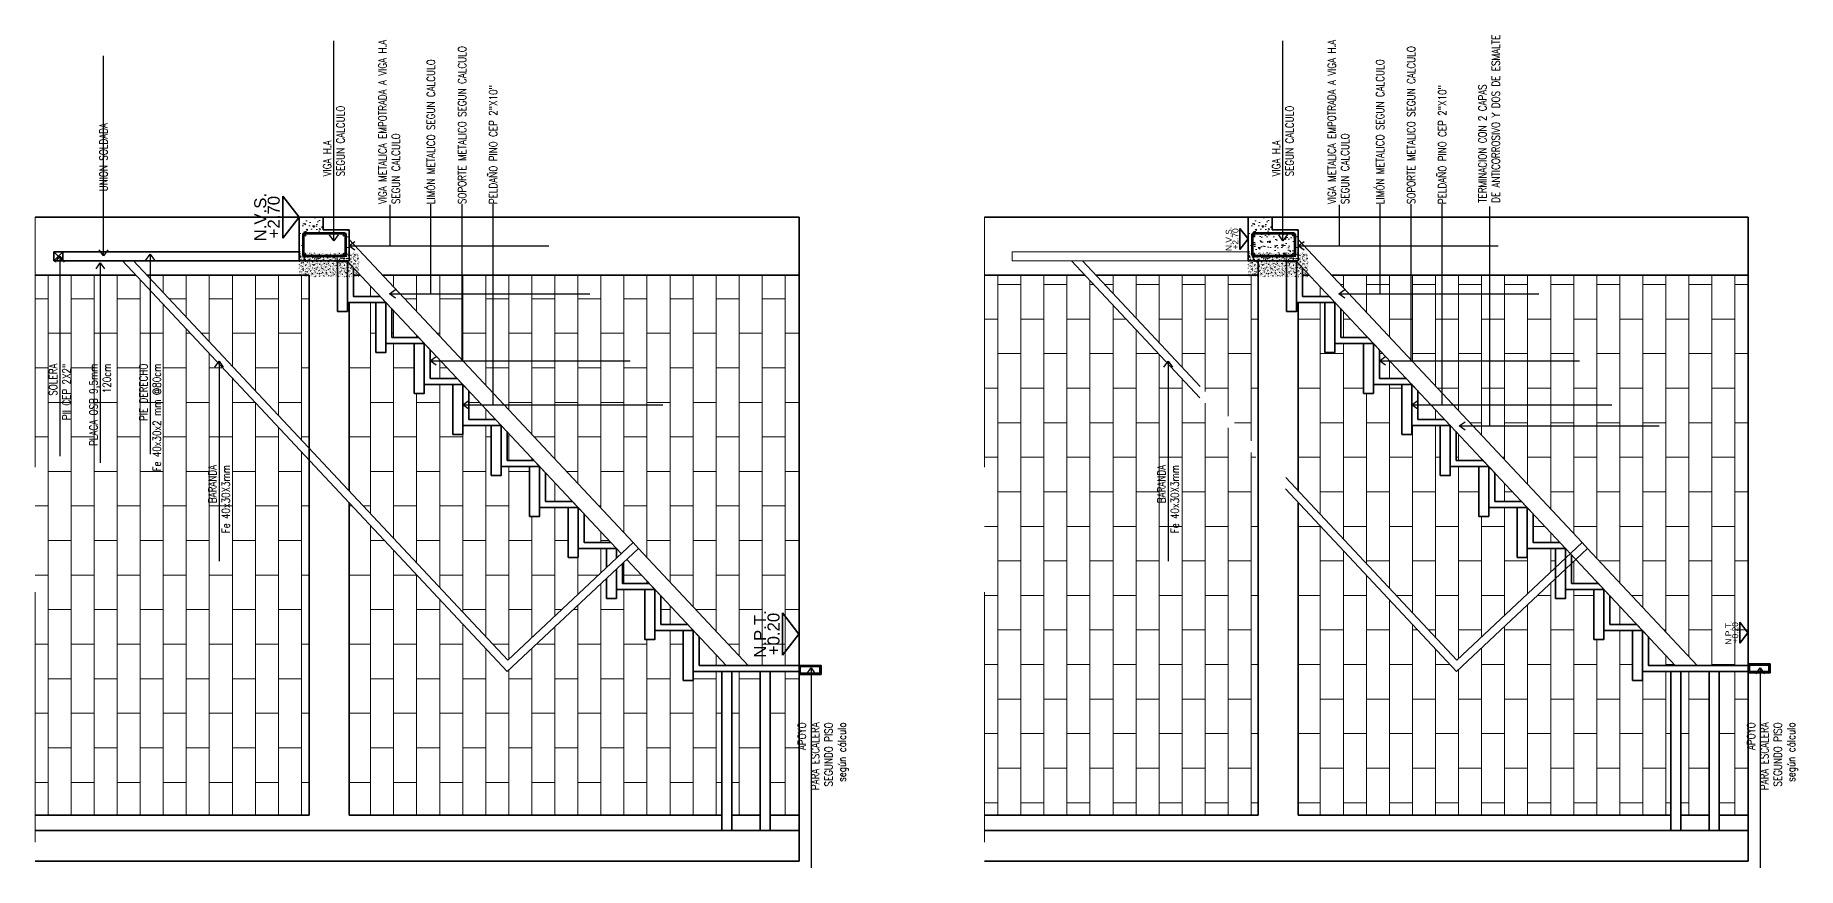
# Model space of a CAD drawing. Header units: metres. Extents: x 45 to 666, y -23 to 325.
# Drawn here: x 163.78 to 172.59, y 159.96 to 164.12 of the extents above; entities that cross this region are included whole.
import ezdxf
from ezdxf.enums import TextEntityAlignment as Align

# ---------------------------------------------------------------- set-up
doc = ezdxf.new("R2010")
doc.units = ezdxf.units.M
doc.header["$LTSCALE"] = 5
doc.header["$MEASUREMENT"] = 0
doc.linetypes.add('HIDDEN', pattern=[0.375, 0.25, -0.125])
doc.layers.get('0').update_dxf_attribs({"color": 30})
for name, color, linetype, lineweight in [('A-ANNO-NOTE', 7, 'Continuous', 35), ('A-DETL-PATT', 8, 'Continuous', 18), ('A-ELEV-MBE1', 7, 'Continuous', 35), ('A-ELEV-PATT', 8, 'Continuous', 18), ('A-FLOR-OVHD', 3, 'HIDDEN', 18), ('A-WALL-FULL', 7, 'Continuous', 35), ('A-WALL-FULL-EXTR', 7, 'Continuous', 35)]:
    doc.layers.add(name, color=color, linetype=linetype, lineweight=lineweight)
doc.styles.add('E-ARIAL', font='arial.ttf')
doc.styles.add('E-ROMANS', font='romans.shx', dxfattribs={"width": 0.8})
doc.dimstyles.new('E-0005_TICK_18', dxfattribs={"dimscale": 0.001, "dimtxt": 9, "dimasz": 9, "dimexe": 4.5, "dimexo": 3, "dimgap": 4.5, "dimtad": 0, "dimdec": 0, "dimlfac": 1000, "dimzin": 0, "dimdsep": 46, "dimtxsty": 'E-ROMANS', "dimblk": 'OBLIQUE', "dimcen": 4.5, "dimclrd": 256, "dimclre": 256, "dimclrt": 256, "dimadec": 0, "dimazin": 0, "dimtfac": 1, "dimtdec": 0, "dimtmove": 1, "dimatfit": 3, "dimldrblk": 'OPEN90', "dimfxl": 1, "dimtfill": 1, "dimtolj": 1, "dimtzin": 0, "dimarcsym": 0})

# ---------------------------------------------------------------- blocks, each defined once
blk = doc.blocks.new('_Oblique')
at = {"color": 0, "linetype": 'ByBlock', "lineweight": -2}
blk.add_line((-0.5, -0.5), (0.5, 0.5), dxfattribs=at)
blk = doc.blocks.new('TAG-LEVEL-CO')
for points in [[(0.352, 0.272), (-0.352, 0.272)], [(0.352, 0.272), (0, 0), (-0.352, 0.272)]]:
    blk.add_lwpolyline(points)
at = {"style": 'E-ARIAL'}
for tag, p in [('N.P.T.', (0, 0.486)), ('%%P0,00', (0, 0.262))]:
    blk.add_attdef(tag, text='', height=0.2, dxfattribs=at).set_placement(p, align=Align.BOTTOM_CENTER)
blk = doc.blocks.new('PIE DERECHO 2X2')
blk.add_lwpolyline([(-0.045, 0), (0, 0), (0, -0.045), (-0.045, -0.045), (-0.045, 0)])
at = {"color": 1}
for points in [[(-0.045, 0), (0, -0.045)], [(0, 0), (-0.045, -0.045)]]:
    blk.add_lwpolyline(points, dxfattribs=at)

msp = doc.modelspace()

# ---------------------------------------------------------------- hatches: boundary and pattern name
at = {"layer": 'A-DETL-PATT'}
h = msp.add_hatch(dxfattribs=at)
h.set_pattern_fill('AR-CONC', color=256, scale=0.0001, angle=45, style=0)
h.set_pattern_definition([(185, (-48.600703, 102.976789), (-0.0117553379, 0.014009465), [0.001905, -0.020955]), (130, (-48.600703, 102.97679), (-0.0110177007, -0.0160017889), [0.001524, -0.016764]), (235.451, (-48.601683, 102.977957), (-0.0227730237, -0.0019922158), [0.001619, -0.017809]), (181.1842, (-48.604295, 102.973197), (-0.0161953413, 0.0221410243), [0.0028575, -0.0314325]), (231.6356, (-48.605645, 102.975042), (-0.0342826432, -0.0007086144), [0.0024285, -0.0267135]), (126.184, (-48.604295, 102.973197), (-0.0342826385, -0.0007085572), [0.002286, -0.025146]), (156, (-48.605193, 102.975891), (-0.0034895268, 0.0179520551), [0.001905, -0.020955]), (101, (-48.605193, 102.975891), (-0.0173941193, -0.0086539927), [0.001524, -0.016764]), (206.4514, (-48.605484, 102.977387), (-0.0208836456, 0.009298004), [0.001619, -0.017809]), (172.5, (-48.600703, 102.976789), (-0.00619734137, -0.0057605469), [0, -0.0165608, 0, -0.017018, 0, -0.0168275]), (142.5, (-48.600703, 102.976789), (-0.01180870003, -0.00235897273), [0, -0.0097028, 0, -0.0161798, 0, -0.0064135]), (102.5, (-48.596698, 102.972784), (-0.00918261956, 0.0099927863), [0, -0.00635, 0, -0.019812, 0, -0.026289]), (92.5, (-48.594902, 102.970988), (-0.0122722393, 0.00867639044), [0, -0.008255, 0, -0.0131572, 0, -0.018669])])
h.paths.add_polyline_path([(165.1024, 163.0331), (165.1024, 162.913), (165.4024, 162.913), (165.4024, 163.0331)])
h = msp.add_hatch(dxfattribs=at)
h.set_pattern_fill('AR-CONC', color=256, scale=0.0001, angle=45, style=0)
h.set_pattern_definition([(185, (-43.85589, 102.976789), (-0.0117553379, 0.014009465), [0.001905, -0.020955]), (130, (-43.85589, 102.97679), (-0.0110177007, -0.0160017889), [0.001524, -0.016764]), (235.451, (-43.85687, 102.977957), (-0.0227730237, -0.0019922158), [0.001619, -0.017809]), (181.1842, (-43.859482, 102.973197), (-0.0161953413, 0.0221410243), [0.0028575, -0.0314325]), (231.6356, (-43.860832, 102.975042), (-0.0342826432, -0.0007086144), [0.0024285, -0.0267135]), (126.184, (-43.859482, 102.973197), (-0.0342826385, -0.0007085572), [0.002286, -0.025146]), (156, (-43.86038, 102.975891), (-0.0034895268, 0.0179520551), [0.001905, -0.020955]), (101, (-43.86038, 102.975891), (-0.0173941193, -0.0086539927), [0.001524, -0.016764]), (206.4514, (-43.860671, 102.977387), (-0.0208836456, 0.009298004), [0.001619, -0.017809]), (172.5, (-43.85589, 102.976789), (-0.00619734137, -0.0057605469), [0, -0.0165608, 0, -0.017018, 0, -0.0168275]), (142.5, (-43.85589, 102.976789), (-0.01180870003, -0.00235897273), [0, -0.0097028, 0, -0.0161798, 0, -0.0064135]), (102.5, (-43.851885, 102.972784), (-0.00918261956, 0.0099927863), [0, -0.00635, 0, -0.019812, 0, -0.026289]), (92.5, (-43.850089, 102.970988), (-0.0122722393, 0.00867639044), [0, -0.008255, 0, -0.0131572, 0, -0.018669])])
h.paths.add_polyline_path([(169.8472, 163.0331), (169.8472, 162.913), (170.1472, 162.913), (170.1472, 163.0331)])
at = {"layer": 'A-ELEV-PATT'}
h = msp.add_hatch(dxfattribs=at)
h.set_pattern_fill('AR-CONC', color=256, scale=0.0004, style=0)
h.set_pattern_definition([(140, (167.60236, 165.46269), (0.0063756, 0.0728739), [0.00762, -0.08382]), (85, (167.60236, 165.46269), (-0.0764227, -0.0140971), [0.006096, -0.067056]), (190.451, (167.60289, 165.46876), (-0.0700467, 0.058777), [0.006476, -0.071236]), (136.1842, (167.58204, 165.46269), (0.016817, 0.1084316), [0.01143, -0.12573]), (186.6356, (167.58344, 165.47173), (-0.0989702, 0.0949617), [0.009714, -0.106854]), (81.184, (167.58204, 165.46269), (-0.09897, 0.094962), [0.009144, -0.100584]), (111, (167.58712, 165.47285), (0.0409062, 0.060646), [0.00762, -0.08382]), (56, (167.58712, 165.47285), (-0.0736752, 0.0247208), [0.006096, -0.067056]), (161.4514, (167.59053, 165.4779), (-0.0327691, 0.0853666), [0.006476, -0.071236]), (127.5, (167.602362, 165.46269), (-0.03382202, 0.00123544), [0, -0.0662432, 0, -0.068072, 0, -0.06731]), (97.5, (167.602362, 165.46269), (-0.04007223, 0.02672787), [0, -0.0388112, 0, -0.0647192, 0, -0.025654]), (57.5, (167.602362, 165.440032), (0.0022915, 0.05423624), [0, -0.0254, 0, -0.079248, 0, -0.105156]), (47.5, (167.60236, 165.42987), (-0.0101706, 0.0592517), [0, -0.03302, 0, -0.0526288, 0, -0.074676])])
h.paths.add_polyline_path([(165.1024, 163.212), (165.1024, 162.994), (165.3524, 162.994), (165.3524, 163.148), (165.2224, 163.148), (165.2224, 163.212)])
h.paths.add_polyline_path([(165.3387, 163.1335), (165.3387, 163.0155), (165.1207, 163.0155), (165.1207, 163.1335)], flags=16)
h.paths.add_polyline_path([(165.3337, 163.1285), (165.3337, 163.0205), (165.1257, 163.0205), (165.1257, 163.1285)], flags=0)
h.paths.add_polyline_path([(165.1307, 163.1285, -2.414214), (165.1257, 163.1235), (165.1257, 163.0255, -2.414214), (165.1307, 163.0205), (165.3287, 163.0205, -2.414214), (165.3337, 163.0255), (165.3337, 163.1235, -2.544593), (165.329, 163.1285, 0.780088), (165.326, 163.1193, -0.751141), (165.3287, 163.1285)], flags=0)
h = msp.add_hatch(dxfattribs=at)
h.set_pattern_fill('AR-CONC', color=256, scale=0.0004, style=0)
h.set_pattern_definition([(140, (172.347175, 165.46269), (0.0063756, 0.0728739), [0.00762, -0.08382]), (85, (172.347175, 165.46269), (-0.0764227, -0.0140971), [0.006096, -0.067056]), (190.451, (172.347706, 165.46876), (-0.0700467, 0.058777), [0.006476, -0.071236]), (136.1842, (172.326855, 165.46269), (0.016817, 0.1084316), [0.01143, -0.12573]), (186.6356, (172.32826, 165.47173), (-0.0989702, 0.0949617), [0.009714, -0.106854]), (81.184, (172.32686, 165.46269), (-0.09897, 0.094962), [0.009144, -0.100584]), (111, (172.331935, 165.47285), (0.0409062, 0.060646), [0.00762, -0.08382]), (56, (172.331935, 165.47285), (-0.0736752, 0.0247208), [0.006096, -0.067056]), (161.4514, (172.335344, 165.4779), (-0.0327691, 0.0853666), [0.006476, -0.071236]), (127.5, (172.347175, 165.46269), (-0.03382202, 0.00123544), [0, -0.0662432, 0, -0.068072, 0, -0.06731]), (97.5, (172.347175, 165.46269), (-0.04007223, 0.02672787), [0, -0.0388112, 0, -0.0647192, 0, -0.025654]), (57.5, (172.347175, 165.440032), (0.0022915, 0.05423624), [0, -0.0254, 0, -0.079248, 0, -0.105156]), (47.5, (172.347175, 165.42987), (-0.0101706, 0.0592517), [0, -0.03302, 0, -0.0526288, 0, -0.074676])])
h.paths.add_polyline_path([(169.8472, 163.212), (169.8472, 162.994), (170.0972, 162.994), (170.0972, 163.148), (169.9672, 163.148), (169.9672, 163.212)])
h.paths.add_polyline_path([(170.0835, 163.1335), (170.0835, 163.0155), (169.8655, 163.0155), (169.8655, 163.1335)], flags=16)
h.paths.add_polyline_path([(170.0785, 163.1285), (170.0785, 163.0205), (169.8705, 163.0205), (169.8705, 163.1285)], flags=0)
h = msp.add_hatch(dxfattribs=at)
h.set_pattern_fill('AR-BRSTD', color=256, scale=0.0017, angle=90, style=0)
h.set_pattern_definition([(90, (169.72092, 91.81604), (-0.11516106, 3e-14), []), (180, (169.72092, 91.81604), (-0.11516106, -0.17272), [0.11516106, -0.11516106])])
h.paths.add_polyline_path([(165.1524, 162.922), (164.342, 162.922), (165.1524, 162.0573)], flags=17)
h.paths.add_polyline_path([(165.1524, 161.9988), (164.2872, 162.922), (163.7837, 162.922), (163.7837, 160.222), (165.1524, 160.222)])
h.paths.add_polyline_path([(165.5188, 162.922), (166.7721, 161.5847), (166.7994, 161.5555), (167.3472, 160.971), (167.6024, 160.971), (167.6024, 162.922)])
h.paths.add_polyline_path([(166.1437, 160.941), (165.3524, 161.7854), (165.3524, 160.222), (167.2157, 160.222), (167.2157, 160.941), (167.0736, 160.941), (167.0736, 160.896), (167.0236, 160.896), (167.0236, 161.146), (166.8814, 161.146), (166.8814, 161.101), (166.8314, 161.101), (166.8314, 161.351), (166.6893, 161.351), (166.6893, 161.306), (166.6393, 161.306), (166.6393, 161.4055)])
h.paths.add_polyline_path([(167.2657, 160.941), (167.2657, 160.222), (167.4078, 160.222), (167.4078, 160.941)])
h.paths.add_polyline_path([(167.4578, 160.941), (167.4578, 160.222), (167.6024, 160.222), (167.6024, 160.2881), (167.6024, 160.941)])
h.paths.add_polyline_path([(166.2551, 161.716), (166.2551, 161.966), (166.113, 161.966), (166.113, 161.921), (166.063, 161.921), (166.063, 162.171), (165.9208, 162.171), (165.9208, 162.126), (165.8708, 162.126), (165.8708, 162.376), (165.7287, 162.376), (165.7287, 162.331), (165.6787, 162.331), (165.6787, 162.581), (165.5366, 162.581), (165.5366, 162.536), (165.4866, 162.536), (165.4866, 162.786), (165.3524, 162.786), (165.3524, 161.8439), (166.1455, 160.9975), (166.6393, 161.4603), (166.6393, 161.556), (166.4972, 161.556), (166.4972, 161.511), (166.4472, 161.511), (166.4472, 161.761), (166.3051, 161.761), (166.3051, 161.716)])
h.paths.add_polyline_path([(165.3745, 162.922), (165.3745, 162.816), (165.5085, 162.816), (165.4091, 162.922)])
h.paths.add_polyline_path([(165.5666, 162.754), (165.5666, 162.611), (165.7006, 162.611)], flags=17)
h.paths.add_polyline_path([(165.7587, 162.549), (165.7587, 162.406), (165.8927, 162.406)], flags=17)
h.paths.add_polyline_path([(165.9508, 162.344), (165.9508, 162.201), (166.0848, 162.201)], flags=17)
h.paths.add_polyline_path([(166.143, 162.139), (166.143, 161.996), (166.277, 161.996)], flags=17)
h.paths.add_polyline_path([(166.3351, 161.934), (166.3351, 161.791), (166.4691, 161.791)], flags=17)
h.paths.add_polyline_path([(166.5272, 161.729), (166.5272, 161.586), (166.6612, 161.586)], flags=17)
h.paths.add_polyline_path([(166.741, 161.5008), (166.7193, 161.4804), (166.7193, 161.381), (166.8533, 161.381)], flags=17)
h.paths.add_polyline_path([(166.9114, 161.319), (166.9114, 161.176), (167.0454, 161.176)], flags=17)
h.paths.add_polyline_path([(167.1036, 161.114), (167.1036, 160.971), (167.2376, 160.971)], flags=17)
h.paths.add_polyline_path([(164.295, 161.8601), (164.295, 162.4896), (164.4216, 162.4896), (164.4216, 161.8601)], flags=24)
h.paths.add_polyline_path([(164.0455, 162.0095), (164.0455, 162.4896), (164.1722, 162.4896), (164.1722, 162.0095)], flags=24)
h.paths.add_polyline_path([(163.8392, 162.1527), (163.8392, 162.4896), (163.9735, 162.4896), (163.9735, 162.1527)], flags=24)
h.paths.add_polyline_path([(164.6393, 161.5879), (164.6393, 161.9828), (164.766, 161.9828), (164.766, 161.5879)], flags=24)
h = msp.add_hatch(dxfattribs=at)
h.set_pattern_fill('AR-BRSTD', color=256, scale=0.0017, angle=360, style=0)
h.set_pattern_definition([(90, (0, 0), (-0.11516106, 3e-14), []), (180, (0, 0), (-0.11516106, -0.17272), [0.11516106, -0.11516106])])
h.paths.add_polyline_path([(168.5286, 162.922), (168.5286, 160.222), (169.8972, 160.222), (169.8972, 161.9988), (169.032, 162.922)])
h.paths.add_polyline_path([(169.0868, 162.922), (169.8972, 162.0573), (169.8972, 162.922)])
h.paths.add_polyline_path([(170.2636, 162.922), (171.5169, 161.5847), (171.5442, 161.5555), (172.092, 160.971), (172.3472, 160.971), (172.3472, 162.922)])
h.paths.add_polyline_path([(170.8885, 160.941), (170.0972, 161.7854), (170.0972, 160.222), (171.9605, 160.222), (171.9605, 160.941), (171.8184, 160.941), (171.8184, 160.896), (171.7684, 160.896), (171.7684, 161.146), (171.6262, 161.146), (171.6262, 161.101), (171.5762, 161.101), (171.5762, 161.351), (171.4341, 161.351), (171.4341, 161.306), (171.3841, 161.306), (171.3841, 161.4055)])
h.paths.add_polyline_path([(172.0105, 160.941), (172.0105, 160.222), (172.1526, 160.222), (172.1526, 160.941)])
h.paths.add_polyline_path([(172.2026, 160.941), (172.2026, 160.222), (172.3472, 160.222), (172.3472, 160.2881), (172.3472, 160.941)])
h.paths.add_polyline_path([(170.9999, 161.716), (170.9999, 161.966), (170.8578, 161.966), (170.8578, 161.921), (170.8078, 161.921), (170.8078, 162.171), (170.6657, 162.171), (170.6657, 162.126), (170.6157, 162.126), (170.6157, 162.376), (170.4735, 162.376), (170.4735, 162.331), (170.4235, 162.331), (170.4235, 162.581), (170.2814, 162.581), (170.2814, 162.536), (170.2314, 162.536), (170.2314, 162.786), (170.0972, 162.786), (170.0972, 161.8439), (170.8903, 160.9975), (171.3841, 161.4603), (171.3841, 161.556), (171.242, 161.556), (171.242, 161.511), (171.192, 161.511), (171.192, 161.761), (171.0499, 161.761), (171.0499, 161.716)])
h.paths.add_polyline_path([(170.1193, 162.922), (170.1193, 162.816), (170.2533, 162.816), (170.154, 162.922)])
h.paths.add_polyline_path([(170.3114, 162.754), (170.3114, 162.611), (170.4454, 162.611)], flags=17)
h.paths.add_polyline_path([(170.5035, 162.549), (170.5035, 162.406), (170.6375, 162.406)], flags=17)
h.paths.add_polyline_path([(170.6957, 162.344), (170.6957, 162.201), (170.8297, 162.201)], flags=17)
h.paths.add_polyline_path([(170.8878, 162.139), (170.8878, 161.996), (171.0218, 161.996)], flags=17)
h.paths.add_polyline_path([(171.0799, 161.934), (171.0799, 161.791), (171.2139, 161.791)], flags=17)
h.paths.add_polyline_path([(171.272, 161.729), (171.272, 161.586), (171.406, 161.586)], flags=17)
h.paths.add_polyline_path([(171.4859, 161.5008), (171.4641, 161.4804), (171.4641, 161.381), (171.5981, 161.381)], flags=17)
h.paths.add_polyline_path([(171.6562, 161.319), (171.6562, 161.176), (171.7902, 161.176)], flags=17)
h.paths.add_polyline_path([(171.8484, 161.114), (171.8484, 160.971), (171.9824, 160.971)], flags=17)
h.paths.add_polyline_path([(169.3842, 161.4942), (169.3842, 161.9828), (169.5108, 161.9828), (169.5108, 161.4942)], flags=24)

# ---------------------------------------------------------------- linework, layer by layer
at = {"layer": 'A-ANNO-NOTE'}
for p, q in [((166.1437, 160.941), (164.2197, 162.994)), ((166.1455, 160.9975), (164.2745, 162.994)), ((166.1437, 160.941), (166.7994, 161.5555)), ((166.1455, 160.9975), (166.7721, 161.5847)), ((166.7994, 161.5555), (166.7721, 161.5847))]:
    msp.add_line(p, q, dxfattribs=at)
at = {"layer": 'A-ELEV-MBE1'}
for p, q in [((167.6024, 163.212), (163.7837, 163.212)), ((172.3472, 163.212), (168.5286, 163.212)), ((165.3524, 163.0996), (166.7721, 161.5847)), ((170.0972, 163.0996), (171.5169, 161.5847)), ((163.9224, 162.994), (163.9224, 163.039)), ((163.9224, 163.039), (165.1024, 163.039)), ((164.2872, 162.922), (163.7837, 162.922)), ((163.9224, 162.994), (165.1024, 162.994)), ((165.1524, 162.922), (164.342, 162.922)), ((165.1524, 160.222), (165.1524, 162.922)), ((165.3417, 162.994), (166.7137, 161.53)), ((165.4091, 162.922), (165.3745, 162.922)), ((167.6024, 162.922), (165.5188, 162.922)), ((169.032, 162.922), (168.5286, 162.922)), ((169.8972, 162.922), (169.0868, 162.922)), ((169.8972, 160.222), (169.8972, 162.994)), ((170.0865, 162.994), (171.4859, 161.5008)), ((170.154, 162.922), (170.1193, 162.922)), ((172.3472, 162.922), (170.2636, 162.922)), ((165.3524, 161.8439), (165.3524, 162.786)), ((170.0972, 161.8439), (170.0972, 162.786)), ((165.3524, 160.222), (165.3524, 161.7854)), ((170.0972, 160.222), (170.0972, 161.7854)), ((166.7994, 161.5555), (167.3472, 160.971)), ((171.5442, 161.5555), (171.5169, 161.5847)), ((171.5442, 161.5555), (172.092, 160.971)), ((166.741, 161.5008), (167.2376, 160.971)), ((171.4859, 161.5008), (171.9824, 160.971)), ((172.3472, 160.941), (172.3472, 160.971)), ((165.1524, 160.222), (163.7837, 160.222)), ((167.2157, 160.222), (165.3524, 160.222)), ((167.4078, 160.222), (167.2657, 160.222)), ((167.6024, 160.222), (167.4578, 160.222)), ((169.8972, 160.222), (168.5286, 160.222)), ((171.9605, 160.222), (170.0972, 160.222)), ((172.1526, 160.222), (172.0105, 160.222)), ((172.3472, 160.222), (172.2026, 160.222)), ((163.7837, 160.146), (167.6024, 160.146)), ((168.5286, 160.146), (172.3472, 160.146)), ((163.7837, 159.992), (167.6024, 159.992)), ((168.5286, 159.992), (172.3472, 159.992))]:
    msp.add_line(p, q, dxfattribs=at)
for points in [[(167.6024, 159.992), (167.6024, 163.212)], [(172.3472, 159.992), (172.3472, 163.212)], [(165.2945, 162.741), (165.3445, 162.741), (165.3445, 162.991), (165.2945, 162.991), (165.2945, 162.741)], [(165.4866, 162.536), (165.5366, 162.536), (165.5366, 162.786), (165.4866, 162.786), (165.4866, 162.536)], [(165.6787, 162.331), (165.7287, 162.331), (165.7287, 162.581), (165.6787, 162.581), (165.6787, 162.331)], [(165.8708, 162.126), (165.9208, 162.126), (165.9208, 162.376), (165.8708, 162.376), (165.8708, 162.126)], [(166.063, 161.921), (166.113, 161.921), (166.113, 162.171), (166.063, 162.171), (166.063, 161.921)], [(166.2551, 161.716), (166.3051, 161.716), (166.3051, 161.966), (166.2551, 161.966), (166.2551, 161.716)], [(166.4472, 161.511), (166.4972, 161.511), (166.4972, 161.761), (166.4472, 161.761), (166.4472, 161.511)], [(166.6393, 161.556), (166.6393, 161.4603)], [(166.6893, 161.5071), (166.6893, 161.556)], [(166.6893, 161.556), (166.6893, 161.5071)], [(171.4341, 161.556), (171.4341, 161.351), (171.6262, 161.351), (171.5981, 161.381), (171.4641, 161.381), (171.4641, 161.5232)], [(166.6393, 161.306), (166.6893, 161.306), (166.6893, 161.4523)], [(166.6893, 161.4523), (166.6893, 161.351), (166.8814, 161.351), (166.8533, 161.381), (166.7193, 161.381), (166.7193, 161.4804)], [(166.6393, 161.4055), (166.6393, 161.306)], [(166.8314, 161.101), (166.8814, 161.101), (166.8814, 161.351), (166.8314, 161.351), (166.8314, 161.101)], [(167.0236, 160.896), (167.0736, 160.896), (167.0736, 161.146), (167.0236, 161.146), (167.0236, 160.896)], [(167.6024, 160.971), (167.1036, 160.971), (167.1036, 161.114), (167.0736, 161.146), (167.0736, 160.941), (167.6024, 160.941)], [(172.3472, 160.971), (171.8484, 160.971), (171.8484, 161.114), (171.8184, 161.146), (171.8184, 160.941), (172.3472, 160.941)], [(167.2157, 160.146), (167.2657, 160.146), (167.2657, 160.941), (167.2157, 160.941), (167.2157, 160.146)], [(167.4078, 160.146), (167.4578, 160.146), (167.4578, 160.941), (167.4078, 160.941), (167.4078, 160.146)]]:
    msp.add_lwpolyline(points, dxfattribs=at)
for points in [[(165.1307, 163.0155), (165.3287, 163.0155, 0.414214), (165.3387, 163.0255), (165.3387, 163.1235, 0.414214), (165.3287, 163.1335), (165.1307, 163.1335, 0.414214), (165.1207, 163.1235), (165.1207, 163.0255, 0.414214)], [(165.1307, 163.0155), (165.3287, 163.0155, 0.414214), (165.3387, 163.0255), (165.3387, 163.1235, 0.414214), (165.3287, 163.1335), (165.1307, 163.1335, 0.414214), (165.1207, 163.1235), (165.1207, 163.0255, 0.414214)], [(165.1307, 163.0205), (165.3287, 163.0205, 0.414214), (165.3337, 163.0255), (165.3337, 163.1235, 0.414214), (165.3287, 163.1285), (165.1307, 163.1285, 0.414214), (165.1257, 163.1235), (165.1257, 163.0255, 0.414214)], [(165.1307, 163.0205), (165.3287, 163.0205, 0.414214), (165.3337, 163.0255), (165.3337, 163.1235, 0.414214), (165.3287, 163.1285), (165.1307, 163.1285, 0.414214), (165.1257, 163.1235), (165.1257, 163.0255, 0.414214)], [(169.8755, 163.0155), (170.0735, 163.0155, 0.414214), (170.0835, 163.0255), (170.0835, 163.1235, 0.414214), (170.0735, 163.1335), (169.8755, 163.1335, 0.414214), (169.8655, 163.1235), (169.8655, 163.0255, 0.414214)], [(169.8755, 163.0155), (170.0735, 163.0155, 0.414214), (170.0835, 163.0255), (170.0835, 163.1235, 0.414214), (170.0735, 163.1335), (169.8755, 163.1335, 0.414214), (169.8655, 163.1235), (169.8655, 163.0255, 0.414214)], [(169.8755, 163.0205), (170.0735, 163.0205, 0.414214), (170.0785, 163.0255), (170.0785, 163.1235, 0.414214), (170.0735, 163.1285), (169.8755, 163.1285, 0.414214), (169.8705, 163.1235), (169.8705, 163.0255, 0.414214)], [(169.8755, 163.0205), (170.0735, 163.0205, 0.414214), (170.0785, 163.0255), (170.0785, 163.1235, 0.414214), (170.0735, 163.1285), (169.8755, 163.1285, 0.414214), (169.8705, 163.1235), (169.8705, 163.0255, 0.414214)]]:
    msp.add_lwpolyline(points, format="xyb", close=True, dxfattribs=at)
for points in [[(165.5366, 162.786), (165.5085, 162.816), (165.3745, 162.816), (165.3745, 162.959), (165.3445, 162.991), (165.3445, 162.786)], [(170.2814, 162.786), (170.2533, 162.816), (170.1193, 162.816), (170.1193, 162.959), (170.0893, 162.991), (170.0893, 162.786)], [(165.7287, 162.581), (165.7006, 162.611), (165.5666, 162.611), (165.5666, 162.754), (165.5366, 162.786), (165.5366, 162.581)], [(170.4735, 162.581), (170.4454, 162.611), (170.3114, 162.611), (170.3114, 162.754), (170.2814, 162.786), (170.2814, 162.581)], [(165.9208, 162.376), (165.8927, 162.406), (165.7587, 162.406), (165.7587, 162.549), (165.7287, 162.581), (165.7287, 162.376)], [(170.6657, 162.376), (170.6375, 162.406), (170.5035, 162.406), (170.5035, 162.549), (170.4735, 162.581), (170.4735, 162.376)], [(166.113, 162.171), (166.0848, 162.201), (165.9508, 162.201), (165.9508, 162.344), (165.9208, 162.376), (165.9208, 162.171)], [(170.8578, 162.171), (170.8297, 162.201), (170.6957, 162.201), (170.6957, 162.344), (170.6657, 162.376), (170.6657, 162.171)], [(166.3051, 161.966), (166.277, 161.996), (166.143, 161.996), (166.143, 162.139), (166.113, 162.171), (166.113, 161.966)], [(171.0499, 161.966), (171.0218, 161.996), (170.8878, 161.996), (170.8878, 162.139), (170.8578, 162.171), (170.8578, 161.966)], [(166.4972, 161.761), (166.4691, 161.791), (166.3351, 161.791), (166.3351, 161.934), (166.3051, 161.966), (166.3051, 161.761)], [(171.242, 161.761), (171.2139, 161.791), (171.0799, 161.791), (171.0799, 161.934), (171.0499, 161.966), (171.0499, 161.761)], [(166.6893, 161.556), (166.6612, 161.586), (166.5272, 161.586), (166.5272, 161.729), (166.4972, 161.761), (166.4972, 161.556)], [(171.4341, 161.556), (171.406, 161.586), (171.272, 161.586), (171.272, 161.729), (171.242, 161.761), (171.242, 161.556)], [(167.0736, 161.146), (167.0454, 161.176), (166.9114, 161.176), (166.9114, 161.319), (166.8814, 161.351), (166.8814, 161.146)], [(171.8184, 161.146), (171.7902, 161.176), (171.6562, 161.176), (171.6562, 161.319), (171.6262, 161.351), (171.6262, 161.146)]]:
    msp.add_lwpolyline(points, close=True, dxfattribs=at)
for centre in [(165.1307, 163.1235), (165.1307, 163.1235), (165.3287, 163.1235), (165.3287, 163.1235), (169.8755, 163.1235), (169.8755, 163.1235), (170.0735, 163.1235), (170.0735, 163.1235), (165.1307, 163.0255), (165.1307, 163.0255), (165.3287, 163.0255), (165.3287, 163.0255), (169.8755, 163.0255), (169.8755, 163.0255), (170.0735, 163.0255), (170.0735, 163.0255)]:
    msp.add_circle(centre, 0.005, dxfattribs=at)
at = {"layer": 'A-FLOR-OVHD'}
for p, q in [((163.7837, 163.212), (163.7837, 159.992)), ((168.5286, 163.212), (168.5286, 159.992)), ((168.6672, 162.994), (168.6672, 163.039)), ((168.6672, 163.039), (169.8472, 163.039)), ((168.6672, 162.994), (169.8472, 162.994)), ((170.8885, 160.941), (168.9645, 162.994)), ((170.8903, 160.9975), (169.0193, 162.994)), ((170.8885, 160.941), (171.5442, 161.5555)), ((170.8903, 160.9975), (171.5169, 161.5847))]:
    msp.add_line(p, q, dxfattribs=at)
at = {"layer": 'A-WALL-FULL'}
for p, q in [((165.2224, 163.148), (165.2224, 163.212)), ((169.9672, 163.148), (169.9672, 163.212))]:
    msp.add_line(p, q, dxfattribs=at)
for points in [[(165.1024, 163.212), (165.1024, 162.994), (165.3524, 162.994), (165.3524, 163.148), (165.2224, 163.148)], [(169.8472, 163.212), (169.8472, 162.994), (170.0972, 162.994), (170.0972, 163.148), (169.9672, 163.148)]]:
    msp.add_lwpolyline(points, dxfattribs=at)
for points in [[(167.6024, 160.926), (167.6024, 160.971), (167.712, 160.971), (167.712, 160.926)], [(167.6084, 160.932), (167.6084, 160.965), (167.706, 160.965), (167.706, 160.932)], [(172.3472, 160.9335), (172.3472, 160.9785), (172.4568, 160.9785), (172.4568, 160.9335)], [(172.3532, 160.9395), (172.3532, 160.9725), (172.4508, 160.9725), (172.4508, 160.9395)]]:
    msp.add_lwpolyline(points, close=True, dxfattribs=at)
at = {"layer": 'A-WALL-FULL-EXTR'}
for points in [[(170.0393, 162.741), (170.0893, 162.741), (170.0893, 162.991), (170.0393, 162.991), (170.0393, 162.741)], [(170.2314, 162.536), (170.2814, 162.536), (170.2814, 162.786), (170.2314, 162.786), (170.2314, 162.536)], [(170.4235, 162.331), (170.4735, 162.331), (170.4735, 162.581), (170.4235, 162.581), (170.4235, 162.331)], [(170.6157, 162.126), (170.6657, 162.126), (170.6657, 162.376), (170.6157, 162.376), (170.6157, 162.126)], [(170.8078, 161.921), (170.8578, 161.921), (170.8578, 162.171), (170.8078, 162.171), (170.8078, 161.921)], [(170.9999, 161.716), (171.0499, 161.716), (171.0499, 161.966), (170.9999, 161.966), (170.9999, 161.716)], [(171.192, 161.511), (171.242, 161.511), (171.242, 161.761), (171.192, 161.761), (171.192, 161.511)], [(171.3841, 161.306), (171.4341, 161.306), (171.4341, 161.556)], [(171.4341, 161.5071), (171.4341, 161.556), (171.3841, 161.556), (171.3841, 161.4603)], [(171.3841, 161.556), (171.3841, 161.306)], [(171.5762, 161.101), (171.6262, 161.101), (171.6262, 161.351), (171.5762, 161.351), (171.5762, 161.101)], [(171.7684, 160.896), (171.8184, 160.896), (171.8184, 161.146), (171.7684, 161.146), (171.7684, 160.896)], [(171.9605, 160.146), (172.0105, 160.146), (172.0105, 160.941), (171.9605, 160.941), (171.9605, 160.146)], [(172.1526, 160.146), (172.2026, 160.146), (172.2026, 160.941), (172.1526, 160.941), (172.1526, 160.146)]]:
    msp.add_lwpolyline(points, dxfattribs=at)

# ---------------------------------------------------------------- block references
at = {"layer": 'A-ANNO-NOTE'}
for p, xscale, yscale, zscale, rotation, values in [((165.1024, 163.212), 0.3000000000000114, 0.3000000000000114, 0.3000000000000114, 89.99999999998371, {'%%P0,00': '+2.70', 'N.P.T.': 'N.V.S.'}), ((169.8472, 163.103), 0.1499999999999773, 0.1499999999999773, 0.1499999999999773, 89.99999999998914, {'%%P0,00': '+2.70', 'N.P.T.': 'N.V.S.'}), ((167.6011, 161.1276), 0.3000000000000114, 0.3000000000000114, 0.3000000000000114, 89.99999999998371, {'%%P0,00': '+0.20', 'N.P.T.': 'N.P.T.'}), ((172.3456, 161.1342), 0.1499999999999773, 0.1499999999999773, 0.1499999999999773, 89.99999999998914, {'%%P0,00': '+0.20', 'N.P.T.': 'N.P.T.'})]:
    msp.add_blockref('TAG-LEVEL-CO', p, dxfattribs=dict(at, xscale=xscale, yscale=yscale, zscale=zscale, rotation=rotation)).add_auto_attribs(values)
at = {"layer": 'A-WALL-FULL-EXTR'}
msp.add_blockref('PIE DERECHO 2X2', (163.9224, 163.039), dxfattribs=at)

# ---------------------------------------------------------------- texts
at = {"layer": 'A-ANNO-NOTE', "char_height": 0.04, "rotation": 90, "style": 'E-ROMANS'}
for s, insert, attachment_point in [('VIGA METALICA EMPOTRADA A VIGA H.A\\PSEGUN CALCULO', (165.5536, 163.2772), 4), ('VIGA METALICA EMPOTRADA A VIGA H.A\\PSEGUN CALCULO', (170.2984, 163.2772), 4), ('TERMINACION CON 2 CAPAS \\PDE ANTICORROSIVO Y DOS DE ESMALTE', (171.0521, 163.2836), 4), ('LIMÓN METALICO SEGUN CALCULO', (165.762, 163.2772), 4), ('SOPORTE METALICO SEGUN CALCULO', (165.9176, 163.2772), 4), ('LIMÓN METALICO SEGUN CALCULO', (170.5068, 163.2772), 4), ('SOPORTE METALICO SEGUN CALCULO', (170.6625, 163.2772), 4), ('PELDAÑO PINO CEP 2"X10"', (166.0733, 163.2772), 4), ('PELDAÑO PINO CEP 2"X10"', (170.8181, 163.2772), 4), ('VIGA H.A \\PSEGUN CALCULO', (165.2767, 163.4157), 4), ('VIGA H.A \\PSEGUN CALCULO', (170.0215, 163.4157), 4), ('UNION SOLDADA', (164.1252, 163.3407), 4), ('SOLERA\\PPII CEP 2X2"', (163.9064, 162.4796), 6), ('PLACA OSB 9,5mm\\P120cm', (164.1088, 162.4796), 6), ('PIE DERECHO\\PFe 40x30x2 mm @80cm', (164.3583, 162.4796), 6), ('BARANDA\\PFe 40x30X3mm', (164.7027, 161.9728), 6), ('BARANDA\\PFe 40x30X3mm', (169.4475, 161.9728), 6), ('APOYO\\PPARA ESCALERA \\PSEGUNDO PISO\\Psegún cálculo', (167.7234, 160.6858), 6), ('APOYO\\PPARA ESCALERA \\PSEGUNDO PISO\\Psegún cálculo', (172.4682, 160.6858), 6)]:
    msp.add_mtext(s, dxfattribs=dict(at, insert=insert, attachment_point=attachment_point))

# ---------------------------------------------------------------- leaders
at = {"layer": 'A-ANNO-NOTE'}
for points, override in [([(165.2767, 163.0937), (165.2767, 163.2896), (165.2767, 163.4157)], {"dimscale": 0.01, "dimasz": 3, "dimtad": 0, "dimldrblk": 'Open90'}), ([(170.0215, 163.0937), (170.0215, 163.2896), (170.0215, 163.4157)], {"dimscale": 0.01, "dimasz": 3, "dimtad": 0, "dimldrblk": 'Open90'}), ([(164.1252, 163.0186), (164.1252, 163.2146), (164.1252, 163.3407)], {"dimscale": 0.01, "dimasz": 3, "dimtad": 0, "dimldrblk": 'Open90'}), ([(165.352, 163.0689), (165.5585, 163.0689), (165.5585, 163.2733)], {"dimscale": 0.01, "dimasz": 3, "dimtad": 0, "dimldrblk": 'Open90'}), ([(165.5555, 162.8287), (165.762, 162.8287), (165.762, 163.2772)], {"dimscale": 0.01, "dimasz": 3, "dimtad": 0, "dimldrblk": 'Open90'}), ([(165.7587, 162.4935), (165.9176, 162.4935), (165.9176, 163.2772)], {"dimscale": 0.01, "dimasz": 3, "dimtad": 0, "dimldrblk": 'Open90'}), ([(165.9208, 162.2735), (166.0733, 162.2735), (166.0733, 163.2772)], {"dimscale": 0.01, "dimasz": 3, "dimtad": 0, "dimldrblk": 'Open90'}), ([(170.0968, 163.0689), (170.3033, 163.0689), (170.3033, 163.2733)], {"dimscale": 0.01, "dimasz": 3, "dimtad": 0, "dimldrblk": 'Open90'}), ([(170.3003, 162.8287), (170.5068, 162.8287), (170.5068, 163.2772)], {"dimscale": 0.01, "dimasz": 3, "dimtad": 0, "dimldrblk": 'Open90'}), ([(170.5035, 162.4935), (170.6625, 162.4935), (170.6625, 163.2772)], {"dimscale": 0.01, "dimasz": 3, "dimtad": 0, "dimldrblk": 'Open90'}), ([(170.6657, 162.2735), (170.8181, 162.2735), (170.8181, 163.2772)], {"dimscale": 0.01, "dimasz": 3, "dimtad": 0, "dimldrblk": 'Open90'}), ([(170.9028, 162.1678), (171.0553, 162.1678), (171.0554, 163.2646)], {"dimscale": 0.01, "dimasz": 3, "dimtad": 0, "dimldrblk": 'Open90'}), ([(163.9064, 163.0176), (163.9064, 162.7405), (163.9064, 162.4796)], {"dimscale": 0.01, "dimasz": 3, "dimtad": 0, "dimldrblk": 'Open90'}), ([(164.3583, 163.0267), (164.3583, 162.7405), (164.3583, 162.4796)], {"dimscale": 0.01, "dimasz": 3, "dimtad": 0, "dimldrblk": 'Open90'}), ([(164.1088, 162.984), (164.1088, 162.7405), (164.1088, 162.4796)], {"dimscale": 0.01, "dimasz": 3, "dimtad": 0, "dimldrblk": 'Open90'}), ([(164.7027, 162.4915), (164.7027, 162.2337), (164.7027, 161.9728)], {"dimscale": 0.01, "dimasz": 3, "dimtad": 0, "dimldrblk": 'Open90'}), ([(169.4475, 162.4915), (169.4475, 162.2337), (169.4475, 161.9728)], {"dimscale": 0.01, "dimasz": 3, "dimtad": 0, "dimldrblk": 'Open90'}), ([(167.6623, 160.9589), (167.6623, 160.8581), (167.6623, 160.7053)], {"dimscale": 0.01, "dimasz": 3, "dimtad": 2, "dimldrblk": 'Open90'}), ([(172.4071, 160.9589), (172.4071, 160.8581), (172.4071, 160.7053)], {"dimscale": 0.01, "dimasz": 3, "dimtad": 2, "dimldrblk": 'Open90'})]:
    msp.add_leader(points, dimstyle='E-0005_TICK_18', override=override, dxfattribs=at)

doc.saveas('drawing.dxf')
